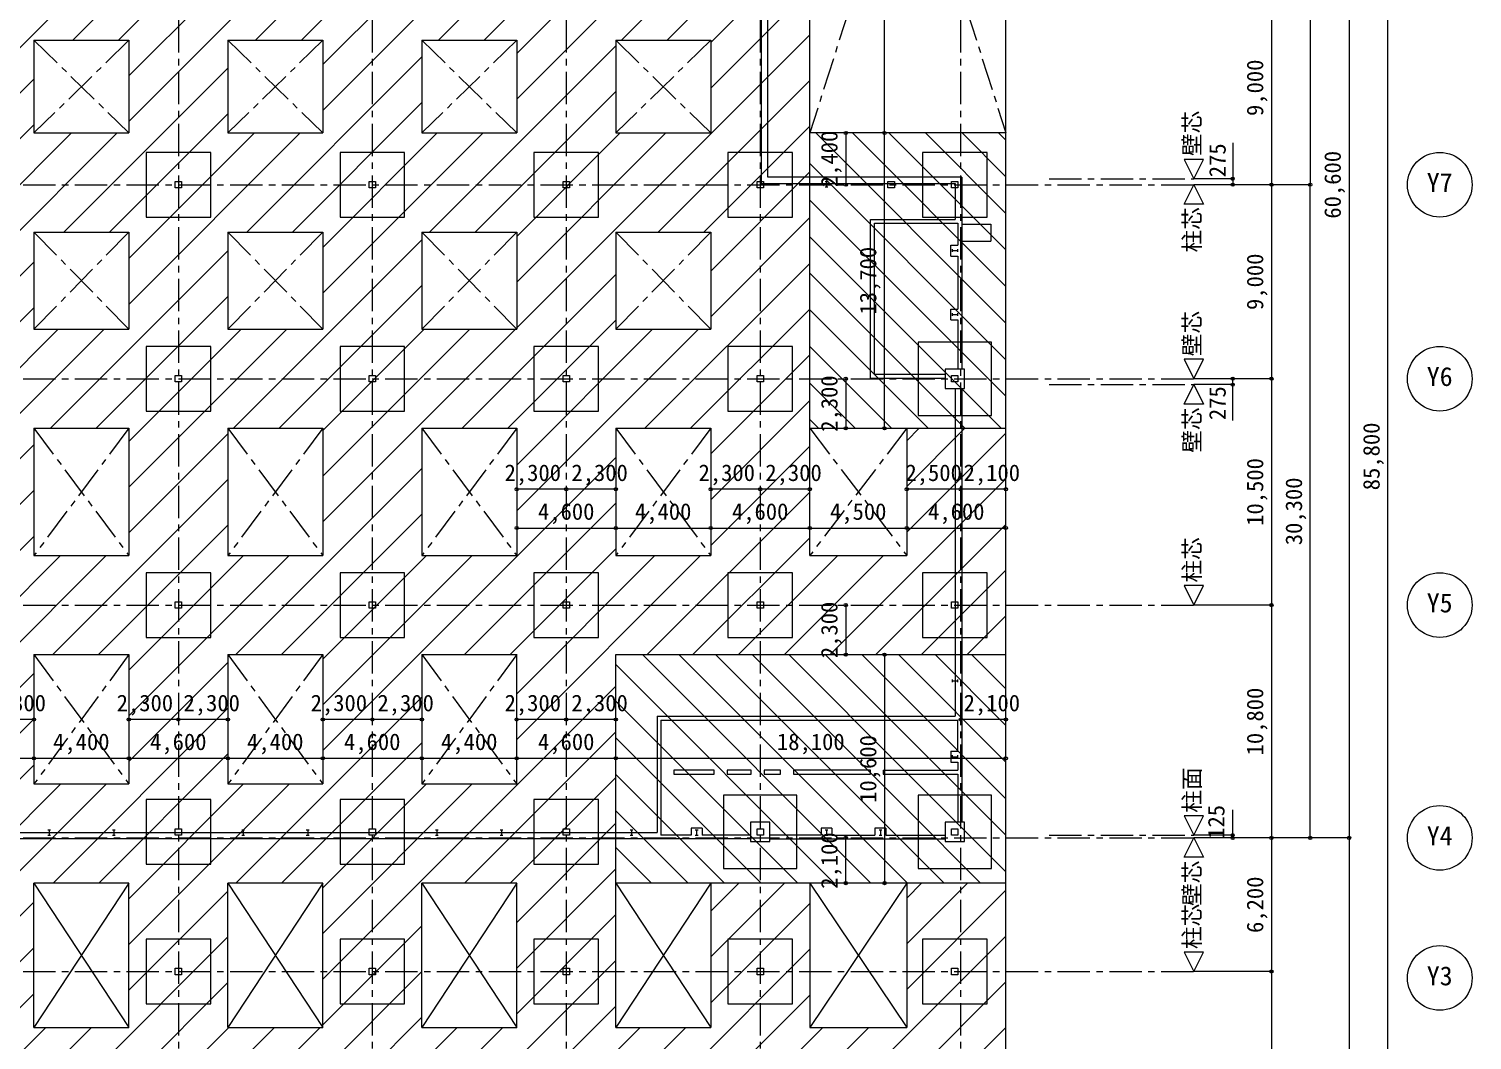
# Model space of a CAD drawing. Units: millimetres at full size, sheet at 1:300. Extents: x -272537 to 274500, y -185098 to 187500.
# Drawn here: x -110041 to -43069, y 78961 to 125872 of the extents above; entities that cross this region are included whole.
import ezdxf
from ezdxf.enums import TextEntityAlignment as Align

# ---------------------------------------------------------------- set-up
doc = ezdxf.new("R2010")
doc.units = ezdxf.units.MM
doc.header["$LTSCALE"] = 300
doc.header["$PDMODE"] = 32
doc.header["$PDSIZE"] = 150
doc.linetypes.add('CHAIN1', pattern=[8, 5, -1, 1, -1])
for name, color, linetype, lineweight in [('0-0_基準線', 7, 'Continuous', 9), ('0-1_躯体', 2, 'Continuous', 9), ('0-2_間仕切り', 7, 'Continuous', 9), ('0-3_建具', 2, 'Continuous', 18), ('0-4_設備家具', 7, 'CHAIN1', 9), ('0-6_文字', 2, 'Continuous', 5), ('0-7_寸法', 2, 'Continuous', 5), ('0-8_補助線', 4, 'Continuous', 5), ('0-F_', 4, 'CHAIN1', 5), ('8-7_寸法', 4, 'Continuous', 5)]:
    doc.layers.add(name, color=color, linetype=linetype, lineweight=lineweight)
doc.styles.add('ＭＳ ゴシック', font='')
doc.styles.get('ＭＳ ゴシック').set_extended_font_data('MS Gothic')

# ---------------------------------------------------------------- blocks, each defined once
blk = doc.blocks.new('12')
at = {"layer": '0-7_寸法', "color": 7, "lineweight": 9}
blk.add_lwpolyline([(187.5, 450), (-712.5, 0), (187.5, -450)], close=True, dxfattribs=at)

msp = doc.modelspace()

# ---------------------------------------------------------------- linework, layer by layer
at = {"layer": '0-0_基準線'}
for p, q in [((-73090.6, 118793.3), (-72965.6, 118793.3)), ((-73090.6, 118543.3), (-72965.6, 118543.3)), ((-73028.1, 118793.3), (-73028.1, 118543.3)), ((-67178.1, 115522.5), (-67178.1, 115647.5)), ((-67178.1, 115585), (-66928.1, 115585)), ((-66928.1, 115522.5), (-66928.1, 115647.5)), ((-67178.1, 112564.2), (-67178.1, 112689.2)), ((-67178.1, 112626.7), (-66928.1, 112626.7)), ((-66928.1, 112564.2), (-66928.1, 112689.2)), ((-67178.1, 95564.2), (-67178.1, 95689.2)), ((-67178.1, 95626.7), (-66928.1, 95626.7)), ((-66928.1, 95564.2), (-66928.1, 95689.2)), ((-67178.1, 92047.5), (-67178.1, 92172.5)), ((-67178.1, 92110), (-66928.1, 92110)), ((-66928.1, 92047.5), (-66928.1, 92172.5)), ((-109165.6, 88718.3), (-109040.6, 88718.3)), ((-109165.6, 88468.3), (-109040.6, 88468.3)), ((-109103.1, 88718.3), (-109103.1, 88468.3)), ((-106165.6, 88718.3), (-106040.6, 88718.3)), ((-106165.6, 88468.3), (-106040.6, 88468.3)), ((-106103.1, 88718.3), (-106103.1, 88468.3)), ((-100165.6, 88718.3), (-100040.6, 88718.3)), ((-100165.6, 88468.3), (-100040.6, 88468.3)), ((-100103.1, 88718.3), (-100103.1, 88468.3)), ((-97165.6, 88718.3), (-97040.6, 88718.3)), ((-97165.6, 88468.3), (-97040.6, 88468.3)), ((-97103.1, 88718.3), (-97103.1, 88468.3)), ((-91165.6, 88718.3), (-91040.6, 88718.3)), ((-91165.6, 88468.3), (-91040.6, 88468.3)), ((-91103.1, 88718.3), (-91103.1, 88468.3)), ((-88165.6, 88718.3), (-88040.6, 88718.3)), ((-88165.6, 88468.3), (-88040.6, 88468.3)), ((-88103.1, 88718.3), (-88103.1, 88468.3)), ((-82140.6, 88718.3), (-82015.6, 88718.3)), ((-82140.6, 88468.3), (-82015.6, 88468.3)), ((-82078.1, 88718.3), (-82078.1, 88468.3)), ((-79115.6, 88718.3), (-78990.6, 88718.3)), ((-79115.6, 88468.3), (-78990.6, 88468.3)), ((-79053.1, 88718.3), (-79053.1, 88468.3)), ((-73090.6, 88718.3), (-72965.6, 88718.3)), ((-73090.6, 88468.3), (-72965.6, 88468.3)), ((-73028.1, 88718.3), (-73028.1, 88468.3)), ((-70590.6, 88718.3), (-70465.6, 88718.3)), ((-70590.6, 88468.3), (-70465.6, 88468.3)), ((-70528.1, 88718.3), (-70528.1, 88468.3))]:
    msp.add_line(p, q, dxfattribs=at)
for points in [[(-103253.1, 118793.3), (-102953.1, 118793.3), (-102953.1, 118493.3), (-103253.1, 118493.3)], [(-94253.1, 118793.3), (-93953.1, 118793.3), (-93953.1, 118493.3), (-94253.1, 118493.3)], [(-85253.1, 118793.3), (-84953.1, 118793.3), (-84953.1, 118493.3), (-85253.1, 118493.3)], [(-76253.1, 118793.3), (-75953.1, 118793.3), (-75953.1, 118493.3), (-76253.1, 118493.3)], [(-70178.1, 118793.3), (-69878.1, 118793.3), (-69878.1, 118493.3), (-70178.1, 118493.3)], [(-67228.1, 118793.3), (-66928.1, 118793.3), (-66928.1, 118493.3), (-67228.1, 118493.3)], [(-103253.1, 109793.3), (-102953.1, 109793.3), (-102953.1, 109493.3), (-103253.1, 109493.3)], [(-94253.1, 109793.3), (-93953.1, 109793.3), (-93953.1, 109493.3), (-94253.1, 109493.3)], [(-85253.1, 109793.3), (-84953.1, 109793.3), (-84953.1, 109493.3), (-85253.1, 109493.3)], [(-76253.1, 109793.3), (-75953.1, 109793.3), (-75953.1, 109493.3), (-76253.1, 109493.3)], [(-67228.1, 109793.3), (-66928.1, 109793.3), (-66928.1, 109493.3), (-67228.1, 109493.3)], [(-103253.1, 99293.3), (-102953.1, 99293.3), (-102953.1, 98993.3), (-103253.1, 98993.3)], [(-94253.1, 99293.3), (-93953.1, 99293.3), (-93953.1, 98993.3), (-94253.1, 98993.3)], [(-85253.1, 99293.3), (-84953.1, 99293.3), (-84953.1, 98993.3), (-85253.1, 98993.3)], [(-76253.1, 99293.3), (-75953.1, 99293.3), (-75953.1, 98993.3), (-76253.1, 98993.3)], [(-67228.1, 99293.3), (-66928.1, 99293.3), (-66928.1, 98993.3), (-67228.1, 98993.3)], [(-103253.1, 88768.3), (-102953.1, 88768.3), (-102953.1, 88468.3), (-103253.1, 88468.3)], [(-94253.1, 88768.3), (-93953.1, 88768.3), (-93953.1, 88468.3), (-94253.1, 88468.3)], [(-85253.1, 88768.3), (-84953.1, 88768.3), (-84953.1, 88468.3), (-85253.1, 88468.3)], [(-76253.1, 88768.3), (-75953.1, 88768.3), (-75953.1, 88468.3), (-76253.1, 88468.3)], [(-67228.1, 88768.3), (-66928.1, 88768.3), (-66928.1, 88468.3), (-67228.1, 88468.3)], [(-103253.1, 82293.3), (-102953.1, 82293.3), (-102953.1, 81993.3), (-103253.1, 81993.3)], [(-94253.1, 82293.3), (-93953.1, 82293.3), (-93953.1, 81993.3), (-94253.1, 81993.3)], [(-85253.1, 82293.3), (-84953.1, 82293.3), (-84953.1, 81993.3), (-85253.1, 81993.3)], [(-76253.1, 82293.3), (-75953.1, 82293.3), (-75953.1, 81993.3), (-76253.1, 81993.3)], [(-67228.1, 82293.3), (-66928.1, 82293.3), (-66928.1, 81993.3), (-67228.1, 81993.3)]]:
    msp.add_lwpolyline(points, close=True, dxfattribs=at)
at = {"layer": '0-1_躯体', "color": 7}
for p, q in [((-104603.1, 120143.3), (-104603.1, 117143.3)), ((-101603.1, 120143.3), (-104603.1, 120143.3)), ((-101603.1, 117143.3), (-101603.1, 120143.3)), ((-95603.1, 120143.3), (-95603.1, 117143.3)), ((-92603.1, 120143.3), (-95603.1, 120143.3)), ((-92603.1, 117143.3), (-92603.1, 120143.3)), ((-86603.1, 120143.3), (-86603.1, 117143.3)), ((-83603.1, 120143.3), (-86603.1, 120143.3)), ((-83603.1, 117143.3), (-83603.1, 120143.3)), ((-77603.1, 120143.3), (-77603.1, 117143.3)), ((-74603.1, 120143.3), (-77603.1, 120143.3)), ((-74603.1, 117143.3), (-74603.1, 120143.3)), ((-68578.1, 120143.3), (-68578.1, 117143.3)), ((-65578.1, 120143.3), (-68578.1, 120143.3)), ((-65578.1, 117143.3), (-65578.1, 120143.3)), ((-104603.1, 117143.3), (-101603.1, 117143.3)), ((-95603.1, 117143.3), (-92603.1, 117143.3)), ((-86603.1, 117143.3), (-83603.1, 117143.3)), ((-77603.1, 117143.3), (-74603.1, 117143.3)), ((-68578.1, 117143.3), (-65578.1, 117143.3)), ((-66753.1, 116018.3), (-65403.1, 116018.3)), ((-104603.1, 111143.3), (-104603.1, 108143.3)), ((-101603.1, 111143.3), (-104603.1, 111143.3)), ((-101603.1, 108143.3), (-101603.1, 111143.3)), ((-95603.1, 111143.3), (-95603.1, 108143.3)), ((-92603.1, 111143.3), (-95603.1, 111143.3)), ((-92603.1, 108143.3), (-92603.1, 111143.3)), ((-86603.1, 111143.3), (-86603.1, 108143.3)), ((-83603.1, 111143.3), (-86603.1, 111143.3)), ((-83603.1, 108143.3), (-83603.1, 111143.3)), ((-77603.1, 111143.3), (-77603.1, 108143.3)), ((-74603.1, 111143.3), (-77603.1, 111143.3)), ((-74603.1, 108143.3), (-74603.1, 111143.3)), ((-104603.1, 108143.3), (-101603.1, 108143.3)), ((-95603.1, 108143.3), (-92603.1, 108143.3)), ((-86603.1, 108143.3), (-83603.1, 108143.3)), ((-77603.1, 108143.3), (-74603.1, 108143.3)), ((-104603.1, 100643.3), (-104603.1, 97643.3)), ((-101603.1, 100643.3), (-104603.1, 100643.3)), ((-101603.1, 97643.3), (-101603.1, 100643.3)), ((-95603.1, 100643.3), (-95603.1, 97643.3)), ((-92603.1, 100643.3), (-95603.1, 100643.3)), ((-92603.1, 97643.3), (-92603.1, 100643.3)), ((-86603.1, 100643.3), (-86603.1, 97643.3)), ((-83603.1, 100643.3), (-86603.1, 100643.3)), ((-83603.1, 97643.3), (-83603.1, 100643.3)), ((-77603.1, 100643.3), (-77603.1, 97643.3)), ((-74603.1, 100643.3), (-77603.1, 100643.3)), ((-74603.1, 97643.3), (-74603.1, 100643.3)), ((-68578.1, 100643.3), (-68578.1, 97643.3)), ((-65578.1, 100643.3), (-68578.1, 100643.3)), ((-65578.1, 97643.3), (-65578.1, 100643.3)), ((-104603.1, 97643.3), (-101603.1, 97643.3)), ((-95603.1, 97643.3), (-92603.1, 97643.3)), ((-86603.1, 97643.3), (-83603.1, 97643.3)), ((-77603.1, 97643.3), (-74603.1, 97643.3)), ((-68578.1, 97643.3), (-65578.1, 97643.3)), ((-104603.1, 90118.3), (-104603.1, 87118.3)), ((-101603.1, 90118.3), (-104603.1, 90118.3)), ((-101603.1, 87118.3), (-101603.1, 90118.3)), ((-95603.1, 90118.3), (-95603.1, 87118.3)), ((-92603.1, 90118.3), (-95603.1, 90118.3)), ((-92603.1, 87118.3), (-92603.1, 90118.3)), ((-86603.1, 90118.3), (-86603.1, 87118.3)), ((-83603.1, 90118.3), (-86603.1, 90118.3)), ((-83603.1, 87118.3), (-83603.1, 90118.3)), ((-104603.1, 87118.3), (-101603.1, 87118.3)), ((-95603.1, 87118.3), (-92603.1, 87118.3)), ((-86603.1, 87118.3), (-83603.1, 87118.3)), ((-104603.1, 83643.3), (-104603.1, 80643.3)), ((-101603.1, 83643.3), (-104603.1, 83643.3)), ((-101603.1, 80643.3), (-101603.1, 83643.3)), ((-95603.1, 83643.3), (-95603.1, 80643.3)), ((-92603.1, 83643.3), (-95603.1, 83643.3)), ((-92603.1, 80643.3), (-92603.1, 83643.3)), ((-86603.1, 83643.3), (-86603.1, 80643.3)), ((-83603.1, 83643.3), (-86603.1, 83643.3)), ((-83603.1, 80643.3), (-83603.1, 83643.3)), ((-77603.1, 83643.3), (-77603.1, 80643.3)), ((-74603.1, 83643.3), (-77603.1, 83643.3)), ((-74603.1, 80643.3), (-74603.1, 83643.3)), ((-68578.1, 83643.3), (-68578.1, 80643.3)), ((-65578.1, 83643.3), (-68578.1, 83643.3)), ((-65578.1, 80643.3), (-65578.1, 83643.3)), ((-104603.1, 80643.3), (-101603.1, 80643.3)), ((-95603.1, 80643.3), (-92603.1, 80643.3)), ((-86603.1, 80643.3), (-83603.1, 80643.3)), ((-77603.1, 80643.3), (-74603.1, 80643.3)), ((-68578.1, 80643.3), (-65578.1, 80643.3))]:
    msp.add_line(p, q, dxfattribs=at)
msp.add_lwpolyline([(-66753.1, 116818.3), (-65403.1, 116818.3), (-65403.1, 116018.3)], dxfattribs=at)
for points in [[(-68778.1, 107943.3), (-65378.1, 107943.3), (-65378.1, 111343.3), (-68778.1, 111343.3)], [(-77803.1, 86918.3), (-74403.1, 86918.3), (-74403.1, 90318.3), (-77803.1, 90318.3)]]:
    msp.add_lwpolyline(points, close=True, dxfattribs=at)
at = {"layer": '0-1_躯体', "color": 1}
msp.add_lwpolyline([(-68778.1, 86918.3), (-65378.1, 86918.3), (-65378.1, 90318.3), (-68778.1, 90318.3)], close=True, dxfattribs=at)
at = {"layer": '0-2_間仕切り'}
for p, q in [((-76053.1, 148693.3), (-76053.1, 118693.3)), ((-75753.1, 118993.3), (-75753.1, 148993.3)), ((-66753.1, 118993.3), (-75753.1, 118993.3)), ((-66753.1, 118993.3), (-66753.1, 110093.3)), ((-70983.1, 109673.3), (-70983.1, 117033.3)), ((-70983.1, 117033.3), (-67053.1, 117033.3)), ((-70803.1, 109853.3), (-70803.1, 116853.3)), ((-70803.1, 116853.3), (-66933.1, 116853.3)), ((-66933.1, 116853.3), (-66933.1, 115835)), ((-67253.1, 115335), (-67253.1, 115835)), ((-67253.1, 115835), (-66933.1, 115835)), ((-67253.1, 115335), (-66933.1, 115335)), ((-66933.1, 115335), (-66933.1, 112876.7)), ((-67253.1, 112376.7), (-67253.1, 112876.7)), ((-67253.1, 112876.7), (-66933.1, 112876.7)), ((-67253.1, 112376.7), (-66933.1, 112376.7)), ((-66933.1, 112376.7), (-66933.1, 110093.3)), ((-70803.1, 109853.3), (-67528.1, 109853.3)), ((-66628.1, 110093.3), (-67528.1, 110093.3)), ((-66628.1, 109193.3), (-66628.1, 110093.3)), ((-70983.1, 109673.3), (-67528.1, 109673.3)), ((-67053.1, 109193.3), (-67053.1, 93983.3)), ((-66753.1, 109193.3), (-66753.1, 93803.3)), ((-80893.1, 93983.3), (-80893.1, 88593.3)), ((-80893.1, 93983.3), (-67053.1, 93983.3)), ((-80713.1, 93803.3), (-80713.1, 88473.3)), ((-80713.1, 93803.3), (-66933.1, 93803.3)), ((-151153.1, 88593.3), (-80893.1, 88593.3)), ((-78803.1, 88793.3), (-79303.1, 88793.3)), ((-78803.1, 88793.3), (-78803.1, 88473.3)), ((-76553.1, 88473.3), (-78803.1, 88473.3)), ((-73278.1, 88473.3), (-75653.1, 88473.3)), ((-72778.1, 88793.3), (-73278.1, 88793.3)), ((-73278.1, 88793.3), (-73278.1, 88473.3)), ((-72778.1, 88793.3), (-72778.1, 88473.3)), ((-72778.1, 88473.3), (-70778.1, 88473.3)), ((-76553.1, 88293.3), (-168653.1, 88293.3)), ((-75653.1, 88293.3), (-70778.1, 88293.3))]:
    msp.add_line(p, q, dxfattribs=at)
at = {"layer": '0-2_間仕切り', "color": 1}
for p, q in [((-66933.1, 92360), (-66933.1, 93803.3)), ((-66753.1, 93803.3), (-66753.1, 89068.3)), ((-67253.1, 92360), (-67253.1, 91860)), ((-67253.1, 92360), (-66933.1, 92360)), ((-67253.1, 91860), (-66933.1, 91860)), ((-66933.1, 91860), (-66933.1, 91483.3)), ((-70393.1, 91483.3), (-66933.1, 91483.3)), ((-70393.1, 91483.3), (-70393.1, 91303.3)), ((-70393.1, 91303.3), (-66933.1, 91303.3)), ((-66933.1, 91303.3), (-66933.1, 89068.3)), ((-70278.1, 88793.3), (-70278.1, 88473.3)), ((-70278.1, 88473.3), (-67528.1, 88473.3)), ((-70778.1, 88293.3), (-67528.1, 88293.3))]:
    msp.add_line(p, q, dxfattribs=at)
at = {"layer": '0-2_間仕切り'}
for points in [[(-76053.1, 118693.3), (-67053.1, 118693.3), (-67053.1, 117033.3)], [(-67528.1, 110093.3), (-67528.1, 109193.3), (-66628.1, 109193.3)], [(-79303.1, 88793.3), (-79303.1, 88473.3), (-80713.1, 88473.3)]]:
    msp.add_lwpolyline(points, dxfattribs=at)
for points in [[(-78243.1, 91303.3), (-78243.1, 91483.3), (-80113.1, 91483.3), (-80113.1, 91303.3)], [(-76518.1, 91303.3), (-76518.1, 91483.3), (-77643.1, 91483.3), (-77643.1, 91303.3)], [(-75163.1, 91303.3), (-75163.1, 91483.3), (-75918.1, 91483.3), (-75918.1, 91303.3)], [(-70993.1, 91483.3), (-74563.1, 91483.3), (-74563.1, 91303.3), (-70993.1, 91303.3)], [(-76553.1, 88168.3), (-75653.1, 88168.3), (-75653.1, 89068.3), (-76553.1, 89068.3)]]:
    msp.add_lwpolyline(points, close=True, dxfattribs=at)
at = {"layer": '0-2_間仕切り', "color": 1}
msp.add_lwpolyline([(-70278.1, 88793.3), (-70778.1, 88793.3), (-70778.1, 88473.3)], dxfattribs=at)
msp.add_lwpolyline([(-66628.1, 89068.3), (-67528.1, 89068.3), (-67528.1, 88168.3), (-66628.1, 88168.3)], close=True, dxfattribs=at)
at = {"layer": '0-3_建具'}
for p, q in [((-73803.1, 101443.3), (-73803.1, 149643.3)), ((-64703.1, 96843.3), (-64703.1, 149643.3)), ((-109803.1, 125343.3), (-105403.1, 125343.3)), ((-109803.1, 125343.3), (-109803.1, 121043.3)), ((-105403.1, 125343.3), (-105403.1, 121043.3)), ((-100803.1, 125343.3), (-96403.1, 125343.3)), ((-100803.1, 125343.3), (-100803.1, 121043.3)), ((-96403.1, 125343.3), (-96403.1, 121043.3)), ((-91803.1, 125343.3), (-87403.1, 125343.3)), ((-91803.1, 125343.3), (-91803.1, 121043.3)), ((-87403.1, 125343.3), (-87403.1, 121043.3)), ((-82803.1, 125343.3), (-82803.1, 121043.3)), ((-82803.1, 125343.3), (-78403.1, 125343.3)), ((-78403.1, 125343.3), (-78403.1, 121043.3)), ((-78403.1, 125343.3), (-78403.1, 121043.3)), ((-109803.1, 121043.3), (-105403.1, 121043.3)), ((-100803.1, 121043.3), (-96403.1, 121043.3)), ((-91803.1, 121043.3), (-87403.1, 121043.3)), ((-82803.1, 121043.3), (-78403.1, 121043.3)), ((-64703.1, 121043.3), (-73803.1, 121043.3)), ((-109803.1, 116443.3), (-105403.1, 116443.3)), ((-109803.1, 116443.3), (-109803.1, 111943.3)), ((-105403.1, 116443.3), (-105403.1, 111943.3)), ((-100803.1, 116443.3), (-96403.1, 116443.3)), ((-100803.1, 116443.3), (-100803.1, 111943.3)), ((-96403.1, 116443.3), (-96403.1, 111943.3)), ((-91803.1, 116443.3), (-87403.1, 116443.3)), ((-91803.1, 116443.3), (-91803.1, 111943.3)), ((-87403.1, 116443.3), (-87403.1, 111943.3)), ((-82803.1, 116443.3), (-82803.1, 111943.3)), ((-82803.1, 116443.3), (-78403.1, 116443.3)), ((-78403.1, 116443.3), (-78403.1, 111943.3)), ((-109803.1, 111943.3), (-105403.1, 111943.3)), ((-100803.1, 111943.3), (-96403.1, 111943.3)), ((-91803.1, 111943.3), (-87403.1, 111943.3)), ((-82803.1, 111943.3), (-78403.1, 111943.3)), ((-109803.1, 107343.3), (-105403.1, 107343.3)), ((-109803.1, 107343.3), (-109803.1, 101443.3)), ((-105403.1, 107343.3), (-105403.1, 101443.3)), ((-100803.1, 107343.3), (-96403.1, 107343.3)), ((-100803.1, 107343.3), (-100803.1, 101443.3)), ((-96403.1, 107343.3), (-96403.1, 101443.3)), ((-91803.1, 107343.3), (-87403.1, 107343.3)), ((-91803.1, 107343.3), (-91803.1, 101443.3)), ((-87403.1, 107343.3), (-87403.1, 101443.3)), ((-82803.1, 107343.3), (-82803.1, 101443.3)), ((-73803.1, 107343.3), (-64703.1, 107343.3)), ((-69303.1, 107343.3), (-69303.1, 101443.3)), ((-109803.1, 101443.3), (-105403.1, 101443.3)), ((-100803.1, 101443.3), (-96403.1, 101443.3)), ((-91803.1, 101443.3), (-87403.1, 101443.3)), ((-82803.1, 101443.3), (-78403.1, 101443.3)), ((-73803.1, 101443.3), (-69303.1, 101443.3)), ((-109803.1, 96843.3), (-105403.1, 96843.3)), ((-109803.1, 96843.3), (-109803.1, 90843.3)), ((-105403.1, 96843.3), (-105403.1, 90843.3)), ((-100803.1, 96843.3), (-96403.1, 96843.3)), ((-100803.1, 96843.3), (-100803.1, 90843.3)), ((-96403.1, 96843.3), (-96403.1, 90843.3)), ((-91803.1, 96843.3), (-91803.1, 90843.3)), ((-91803.1, 96843.3), (-87403.1, 96843.3)), ((-87403.1, 90843.3), (-87403.1, 96843.3)), ((-82803.1, 79543.3), (-82803.1, 96843.3)), ((-82803.1, 96843.3), (-69303.1, 96843.3)), ((-109803.1, 90843.3), (-105403.1, 90843.3)), ((-100803.1, 90843.3), (-96403.1, 90843.3)), ((-91803.1, 90843.3), (-87403.1, 90843.3)), ((-109803.1, 79543.3), (-109803.1, 86243.3)), ((-105403.1, 86243.3), (-109803.1, 86243.3)), ((-105403.1, 79543.3), (-105403.1, 86243.3)), ((-100803.1, 79543.3), (-100803.1, 86243.3)), ((-96403.1, 86243.3), (-100803.1, 86243.3)), ((-96403.1, 79543.3), (-96403.1, 86243.3)), ((-91803.1, 79543.3), (-91803.1, 86243.3)), ((-69303.1, 86243.3), (-82803.1, 86243.3)), ((-78403.1, 86243.3), (-78403.1, 79543.3)), ((-69303.1, 86243.3), (-69303.1, 79543.3)), ((-64703.1, 64743.3), (-64703.1, 86243.3)), ((-109803.1, 79543.3), (-105403.1, 79543.3)), ((-100803.1, 79543.3), (-96403.1, 79543.3)), ((-91803.1, 79543.3), (-87403.1, 79543.3)), ((-82803.1, 79543.3), (-78403.1, 79543.3))]:
    msp.add_line(p, q, dxfattribs=at)
at = {"layer": '0-3_建具', "color": 1, "lineweight": 9}
for p, q in [((-69303.1, 96843.3), (-64703.1, 96843.3)), ((-64703.1, 86243.3), (-64703.1, 96843.3)), ((-64703.1, 86243.3), (-69303.1, 86243.3))]:
    msp.add_line(p, q, dxfattribs=at)
at = {"layer": '0-3_建具'}
for points in [[(-82803.1, 107343.3), (-78403.1, 107343.3), (-78403.1, 101443.3)], [(-87403.1, 79543.3), (-87403.1, 86243.3), (-91803.1, 86243.3)], [(-73803.1, 86243.3), (-73803.1, 79543.3), (-69303.1, 79543.3)]]:
    msp.add_lwpolyline(points, dxfattribs=at)
at = {"layer": '0-4_設備家具'}
for p, q in [((-64703.1, 149643.3), (-73803.1, 121043.3)), ((-73803.1, 149643.3), (-64703.1, 121043.3)), ((-105403.1, 125343.3), (-109803.1, 121043.3)), ((-109803.1, 125343.3), (-105403.1, 121043.3)), ((-96403.1, 125343.3), (-100803.1, 121043.3)), ((-100803.1, 125343.3), (-96403.1, 121043.3)), ((-87403.1, 125343.3), (-91803.1, 121043.3)), ((-91803.1, 125343.3), (-87403.1, 121043.3)), ((-78403.1, 125343.3), (-82803.1, 121043.3)), ((-82803.1, 125343.3), (-78403.1, 121043.3)), ((-105403.1, 116443.3), (-109803.1, 111943.3)), ((-109803.1, 116443.3), (-105403.1, 111943.3)), ((-96403.1, 116443.3), (-100803.1, 111943.3)), ((-100803.1, 116443.3), (-96403.1, 111943.3)), ((-87403.1, 116443.3), (-91803.1, 111943.3)), ((-91803.1, 116443.3), (-87403.1, 111943.3)), ((-78403.1, 116443.3), (-82803.1, 111943.3)), ((-82803.1, 116443.3), (-78403.1, 111943.3)), ((-105403.1, 107343.3), (-109803.1, 101443.3)), ((-109803.1, 107343.3), (-105403.1, 101443.3)), ((-96403.1, 107343.3), (-100803.1, 101443.3)), ((-100803.1, 107343.3), (-96403.1, 101443.3)), ((-87403.1, 107343.3), (-91803.1, 101443.3)), ((-91803.1, 107343.3), (-87403.1, 101443.3)), ((-78403.1, 107343.3), (-82803.1, 101443.3)), ((-82803.1, 107343.3), (-78403.1, 101443.3)), ((-69303.1, 107343.3), (-73803.1, 101443.3)), ((-73803.1, 107343.3), (-69303.1, 101443.3)), ((-105403.1, 96843.3), (-109803.1, 90843.3)), ((-109803.1, 96843.3), (-105403.1, 90843.3)), ((-96403.1, 96843.3), (-100803.1, 90843.3)), ((-100803.1, 96843.3), (-96403.1, 90843.3)), ((-87403.1, 96843.3), (-91803.1, 90843.3)), ((-91803.1, 96843.3), (-87403.1, 90843.3))]:
    msp.add_line(p, q, dxfattribs=at)
at = {"layer": '0-4_設備家具', "linetype": 'Continuous'}
for p, q in [((-105403.1, 86243.3), (-109803.1, 79543.3)), ((-109803.1, 86243.3), (-105403.1, 79543.3)), ((-96403.1, 86243.3), (-100803.1, 79543.3)), ((-100803.1, 86243.3), (-96403.1, 79543.3)), ((-87403.1, 86243.3), (-91803.1, 79543.3)), ((-91803.1, 86243.3), (-87403.1, 79543.3)), ((-78403.1, 86243.3), (-82803.1, 79543.3)), ((-82803.1, 86243.3), (-78403.1, 79543.3)), ((-69303.1, 86243.3), (-73803.1, 79543.3)), ((-73803.1, 86243.3), (-69303.1, 79543.3))]:
    msp.add_line(p, q, dxfattribs=at)
at = {"layer": '0-6_文字', "color": 4}
for p, q in [((-70334.6, 121043.3), (-70334.6, 149643.3)), ((-72134.6, 121043.3), (-72134.6, 118643.3)), ((-70334.6, 107343.3), (-70334.6, 121043.3)), ((-72134.6, 109643.3), (-72134.6, 107343.3)), ((-85103.1, 104516.1), (-87403.1, 104516.1)), ((-82803.1, 104516.1), (-85103.1, 104516.1)), ((-76103.1, 104516.1), (-78403.1, 104516.1)), ((-73803.1, 104516.1), (-76103.1, 104516.1)), ((-66803.1, 104516.1), (-69303.1, 104516.1)), ((-64703.1, 104516.1), (-66803.1, 104516.1)), ((-87403.1, 102716.1), (-82803.1, 102716.1)), ((-82803.1, 102716.1), (-78403.1, 102716.1)), ((-78403.1, 102716.1), (-73803.1, 102716.1)), ((-73803.1, 102716.1), (-69303.1, 102716.1)), ((-69303.1, 102716.1), (-64703.1, 102716.1)), ((-72134.6, 99143.3), (-72134.6, 96843.3)), ((-70334.6, 96843.3), (-70334.6, 86243.3)), ((-109803.1, 93835.1), (-112103.1, 93835.1)), ((-103103.1, 93835.1), (-105403.1, 93835.1)), ((-100803.1, 93835.1), (-103103.1, 93835.1)), ((-94103.1, 93835.1), (-96403.1, 93835.1)), ((-91803.1, 93835.1), (-94103.1, 93835.1)), ((-85103.1, 93835.1), (-87403.1, 93835.1)), ((-82803.1, 93835.1), (-85103.1, 93835.1)), ((-64703.1, 93835.1), (-66803.1, 93835.1)), ((-114403.1, 92035.1), (-109803.1, 92035.1)), ((-109803.1, 92035.1), (-105403.1, 92035.1)), ((-105403.1, 92035.1), (-100803.1, 92035.1)), ((-100803.1, 92035.1), (-96403.1, 92035.1)), ((-96403.1, 92035.1), (-91803.1, 92035.1)), ((-91803.1, 92035.1), (-87403.1, 92035.1)), ((-87403.1, 92035.1), (-82803.1, 92035.1)), ((-72134.6, 86243.3), (-72134.6, 88343.3))]:
    msp.add_line(p, q, dxfattribs=at)
at = {"layer": '0-6_文字', "color": 1, "lineweight": 9}
msp.add_line((-82803.1, 92035.1), (-64703.1, 92035.1), dxfattribs=at)
at = {"layer": '0-6_文字'}
for p in [(-72134.6, 121043.3), (-70334.6, 121043.3), (-72134.6, 118643.3), (-72134.6, 109643.3), (-72134.6, 107343.3), (-70334.6, 107343.3), (-87403.1, 104516.1), (-85103.1, 104516.1), (-82803.1, 104516.1), (-78403.1, 104516.1), (-76103.1, 104516.1), (-73803.1, 104516.1), (-69303.1, 104516.1), (-66803.1, 104516.1), (-64703.1, 104516.1), (-87403.1, 102716.1), (-82803.1, 102716.1), (-78403.1, 102716.1), (-73803.1, 102716.1), (-69303.1, 102716.1), (-64703.1, 102716.1), (-72134.6, 99143.3), (-72134.6, 96843.3), (-70334.6, 96843.3), (-109803.1, 93835.1), (-105403.1, 93835.1), (-103103.1, 93835.1), (-100803.1, 93835.1), (-96403.1, 93835.1), (-94103.1, 93835.1), (-91803.1, 93835.1), (-87403.1, 93835.1), (-85103.1, 93835.1), (-82803.1, 93835.1), (-66803.1, 93835.1), (-64703.1, 93835.1), (-109803.1, 92035.1), (-105403.1, 92035.1), (-100803.1, 92035.1), (-96403.1, 92035.1), (-91803.1, 92035.1), (-87403.1, 92035.1), (-82803.1, 92035.1), (-64703.1, 92035.1), (-72134.6, 88343.3), (-72134.6, 86243.3), (-70334.6, 86243.3)]:
    msp.add_point(p, dxfattribs=at)
at = {"layer": '0-7_寸法', "color": 4}
for p, q in [((-54180.5, 120579.2), (-54180.5, 118918.3)), ((-54180.5, 118918.3), (-55980.5, 118918.3)), ((-54180.5, 118918.3), (-55980.5, 118918.3)), ((-52380.5, 118643.3), (-55980.5, 118643.3)), ((-50580.5, 118643.3), (-52380.5, 118643.3)), ((-50580.5, 118643.3), (-52380.5, 118643.3)), ((-52380.5, 109643.3), (-55980.5, 109643.3)), ((-54180.5, 109368.3), (-55980.5, 109368.3)), ((-54180.5, 109368.3), (-55980.5, 109368.3)), ((-54180.5, 107707.5), (-54180.5, 109368.3)), ((-52380.5, 99143.3), (-55980.5, 99143.3)), ((-54180.5, 88468.3), (-54180.5, 89646.5)), ((-54180.5, 88468.3), (-55980.5, 88468.3)), ((-52380.5, 88343.3), (-55980.5, 88343.3)), ((-54180.5, 88343.3), (-55980.5, 88343.3)), ((-50580.5, 88343.3), (-52380.5, 88343.3)), ((-48780.5, 88343.3), (-50580.5, 88343.3)), ((-52380.5, 82143.3), (-55980.5, 82143.3))]:
    msp.add_line(p, q, dxfattribs=at)
at = {"layer": '0-7_寸法', "color": 3, "lineweight": 13}
for centre in [(-44569.3, 118643.3), (-44569.3, 109643.3), (-44569.3, 99143.3), (-44569.3, 88343.3), (-44569.3, 81843.3)]:
    msp.add_circle(centre, 1500, dxfattribs=at)
at = {"layer": '0-7_寸法'}
for p in [(-54180.5, 118918.3), (-54180.5, 118643.3), (-52380.5, 118643.3), (-50580.5, 118643.3), (-54180.5, 109643.3), (-54180.5, 109368.3), (-52380.5, 109643.3), (-52380.5, 99143.3), (-54180.5, 88468.3), (-54180.5, 88343.3), (-52380.5, 88343.3), (-50580.5, 88343.3), (-48780.5, 88343.3), (-52380.5, 82143.3)]:
    msp.add_point(p, dxfattribs=at)
at = {"layer": '0-8_補助線'}
for p, q in [((-82546.1, 125343.3), (-73803.1, 134086.2)), ((-91031.3, 125343.3), (-82803.1, 133571.5)), ((-99516.6, 125343.3), (-91803.1, 133056.8)), ((-108001.9, 125343.3), (-100803.1, 132542.1)), ((-80424.7, 125343.3), (-73803.1, 131964.9)), ((-88910, 125343.3), (-82803.1, 131450.2)), ((-97395.3, 125343.3), (-91803.1, 130935.5)), ((-114403.1, 121063.4), (-105523.2, 129943.3)), ((-105880.6, 125343.3), (-100803.1, 130420.8)), ((-105403.1, 121578.1), (-97037.9, 129943.3)), ((-105403.1, 123699.5), (-99159.3, 129943.3)), ((-96403.1, 122092.8), (-88552.7, 129943.3)), ((-96403.1, 124214.2), (-90674, 129943.3)), ((-87403.1, 122607.6), (-80067.4, 129943.3)), ((-87403.1, 124728.9), (-82188.7, 129943.3)), ((-78403.1, 125243.6), (-73803.1, 129843.6)), ((-78403.1, 123122.3), (-73803.1, 127722.3)), ((-87403.1, 112001), (-73803.1, 125601)), ((-99931.3, 116443.3), (-91803.1, 124571.5)), ((-91446.1, 116443.3), (-82803.1, 125086.2)), ((-108416.6, 116443.3), (-100803.1, 124056.8)), ((-116901.9, 116443.3), (-109803.1, 123542.1)), ((-80839.5, 116443.3), (-73803.1, 123479.6)), ((-89324.7, 116443.3), (-82803.1, 122964.9)), ((-106295.3, 116443.3), (-100803.1, 121935.5)), ((-97810, 116443.3), (-91803.1, 122450.2)), ((-114780.6, 116443.3), (-109803.1, 121420.8)), ((-78718.1, 116443.3), (-73803.1, 121358.3)), ((-114403.1, 112578.1), (-105937.9, 121043.3)), ((-114403.1, 114699.5), (-108059.3, 121043.3)), ((-105403.1, 113092.8), (-97452.7, 121043.3)), ((-105403.1, 115214.2), (-99574, 121043.3)), ((-96403.1, 113607.6), (-88967.4, 121043.3)), ((-96403.1, 115728.9), (-91088.7, 121043.3)), ((-87403.1, 114122.3), (-80482.1, 121043.3)), ((-87403.1, 116243.6), (-82603.4, 121043.3)), ((-73525.8, 121043.3), (-64703.1, 112220.7)), ((-71828.7, 121043.3), (-64703.1, 113917.8)), ((-70131.6, 121043.3), (-64703.1, 115614.8)), ((-68434.6, 121043.3), (-64703.1, 117311.9)), ((-66737.5, 121043.3), (-64703.1, 119008.9)), ((-65040.5, 121043.3), (-64703.1, 120706)), ((-78403.1, 114637), (-73803.1, 119237)), ((-73803.1, 119623.7), (-64703.1, 110523.7)), ((-73803.1, 117926.6), (-64703.1, 108826.6)), ((-78403.1, 112515.7), (-73803.1, 117115.7)), ((-100546.1, 107343.3), (-91803.1, 116086.2)), ((-73803.1, 116229.6), (-64916.9, 107343.3)), ((-109031.3, 107343.3), (-100803.1, 115571.5)), ((-117516.6, 107343.3), (-109803.1, 115056.8)), ((-81454.2, 107343.3), (-73803.1, 114994.4)), ((-73803.1, 114532.5), (-66614, 107343.3)), ((-98424.7, 107343.3), (-91803.1, 113964.9)), ((-89939.5, 107343.3), (-82803.1, 114479.6)), ((-106910, 107343.3), (-100803.1, 113450.2)), ((-115395.3, 107343.3), (-109803.1, 112935.5)), ((-79332.9, 107343.3), (-73803.1, 112873)), ((-73803.1, 112835.4), (-68311, 107343.3)), ((-114403.1, 104092.8), (-106552.7, 111943.3)), ((-114403.1, 106214.2), (-108674, 111943.3)), ((-105403.1, 104607.6), (-98067.4, 111943.3)), ((-105403.1, 106728.9), (-100188.7, 111943.3)), ((-96403.1, 103001), (-87460.8, 111943.3)), ((-96403.1, 105122.3), (-89582.1, 111943.3)), ((-96403.1, 107243.6), (-91703.4, 111943.3)), ((-87818.1, 107343.3), (-82803.1, 112358.3)), ((-87403.1, 103515.7), (-78975.5, 111943.3)), ((-87403.1, 105637), (-81096.8, 111943.3)), ((-78403.1, 106151.7), (-73803.1, 110751.7)), ((-73803.1, 111138.4), (-70008.1, 107343.3)), ((-73803.1, 109441.3), (-71705.2, 107343.3)), ((-78403.1, 104030.4), (-73803.1, 108630.4)), ((-73803.1, 107744.3), (-73402.2, 107343.3)), ((-69303.1, 104645.1), (-66604.9, 107343.3)), ((-69303.1, 106766.4), (-68726.3, 107343.3)), ((-114403.1, 101971.5), (-109803.1, 106571.5)), ((-105403.1, 102486.2), (-100803.1, 107086.2)), ((-78403.1, 101909.1), (-73803.1, 106509.1)), ((-69303.1, 102523.8), (-64703.1, 107123.8)), ((-96403.1, 92394.4), (-82803.1, 105994.4)), ((-100439.5, 96843.3), (-91803.1, 105479.6)), ((-108924.7, 96843.3), (-100803.1, 104964.9)), ((-72862.3, 96843.3), (-64703.1, 105002.5)), ((-117410, 96843.3), (-109803.1, 104450.2)), ((-89832.9, 96843.3), (-82803.1, 103873)), ((-81347.6, 96843.3), (-73803.1, 104387.8)), ((-98318.1, 96843.3), (-91803.1, 103358.3)), ((-106803.4, 96843.3), (-100803.1, 102843.6)), ((-70741, 96843.3), (-64703.1, 102881.2)), ((-115288.7, 96843.3), (-109803.1, 102328.9)), ((-79226.3, 96843.3), (-73803.1, 102266.4)), ((-114403.1, 93486.2), (-106446.1, 101443.3)), ((-114403.1, 95607.6), (-108567.4, 101443.3)), ((-105403.1, 94001), (-97960.8, 101443.3)), ((-105403.1, 96122.3), (-100082.1, 101443.3)), ((-96403.1, 94515.7), (-89475.5, 101443.3)), ((-96403.1, 96637), (-91596.8, 101443.3)), ((-87711.5, 96843.3), (-82803.1, 101751.7)), ((-87403.1, 92909.1), (-78868.9, 101443.3)), ((-87403.1, 95030.4), (-80990.2, 101443.3)), ((-77104.9, 96843.3), (-72504.9, 101443.3)), ((-74983.6, 96843.3), (-70383.6, 101443.3)), ((-68619.7, 96843.3), (-64703.1, 100759.8)), ((-66498.3, 96843.3), (-64703.1, 98638.5)), ((-105403.1, 91879.6), (-100803.1, 96479.6)), ((-81569.8, 96843.3), (-70969.8, 86243.3)), ((-79872.8, 96843.3), (-69272.8, 86243.3)), ((-78175.7, 96843.3), (-69303.1, 87970.8)), ((-76478.7, 96843.3), (-69303.1, 89667.8)), ((-74781.6, 96843.3), (-69303.1, 91364.9)), ((-73084.5, 96843.3), (-69303.1, 93061.9)), ((-71387.5, 96843.3), (-69303.1, 94759)), ((-69690.4, 96843.3), (-69303.1, 96456)), ((-114403.1, 91364.9), (-109803.1, 95964.9)), ((-82803.1, 96379.6), (-72666.9, 86243.3)), ((-96403.1, 81787.8), (-82803.1, 95387.8)), ((-100432.9, 86243.3), (-91803.1, 94873)), ((-82803.1, 94682.5), (-74363.9, 86243.3)), ((-117403.4, 86243.3), (-109803.1, 93843.6)), ((-108918.1, 86243.3), (-100803.1, 94358.3)), ((-89826.3, 86243.3), (-82803.1, 93266.4)), ((-98311.5, 86243.3), (-91803.1, 92751.7)), ((-82803.1, 92985.5), (-76061, 86243.3)), ((-106796.8, 86243.3), (-100803.1, 92237)), ((-115282.1, 86243.3), (-109803.1, 91722.3)), ((-87704.9, 86243.3), (-82803.1, 91145.1)), ((-82803.1, 91288.4), (-77758.1, 86243.3)), ((-114403.1, 82879.6), (-106439.5, 90843.3)), ((-114403.1, 85001), (-108560.8, 90843.3)), ((-105403.1, 83394.4), (-97954.2, 90843.3)), ((-105403.1, 85515.7), (-100075.5, 90843.3)), ((-96403.1, 83909.1), (-89468.9, 90843.3)), ((-96403.1, 86030.4), (-91590.2, 90843.3)), ((-82803.1, 89591.4), (-79455.1, 86243.3)), ((-87403.1, 84423.8), (-82803.1, 89023.8)), ((-82803.1, 87894.3), (-81152.2, 86243.3)), ((-87403.1, 82302.5), (-82803.1, 86902.5)), ((-105403.1, 81273), (-100803.1, 85873)), ((-78403.1, 82817.2), (-74977, 86243.3)), ((-78403.1, 84938.5), (-77098.3, 86243.3)), ((-69303.1, 85553.2), (-68613.1, 86243.3)), ((-69303.1, 83431.9), (-66491.7, 86243.3)), ((-69303.1, 81310.6), (-64703.1, 85910.6)), ((-114403.1, 80758.3), (-109803.1, 85358.3)), ((-78403.1, 80695.9), (-73803.1, 85295.9)), ((-87403.1, 80181.2), (-82803.1, 84781.2)), ((-109611.5, 74943.3), (-100803.1, 83751.7)), ((-96403.1, 79666.4), (-91803.1, 84266.4)), ((-73549.1, 74943.3), (-64703.1, 83789.3)), ((-118096.8, 74943.3), (-109803.1, 83237)), ((-82034.4, 74943.3), (-73803.1, 83174.6)), ((-90519.7, 74943.3), (-82803.1, 82659.8)), ((-99004.9, 74943.3), (-91803.1, 82145.1)), ((-115975.5, 74943.3), (-109803.1, 81115.7)), ((-107490.2, 74943.3), (-100803.1, 81630.4)), ((-79913.1, 74943.3), (-73803.1, 81053.2)), ((-71427.8, 74943.3), (-64703.1, 81668)), ((-88398.3, 74943.3), (-82803.1, 80538.5)), ((-96883.6, 74943.3), (-91803.1, 80023.8)), ((-114403.1, 72273), (-107132.9, 79543.3)), ((-114403.1, 74394.4), (-109254.2, 79543.3)), ((-105403.1, 72787.8), (-98647.6, 79543.3)), ((-105403.1, 70666.4), (-96526.3, 79543.3)), ((-105403.1, 74909.1), (-100768.9, 79543.3)), ((-96403.1, 71181.2), (-88041, 79543.3)), ((-96403.1, 73302.5), (-90162.3, 79543.3)), ((-87403.1, 71695.9), (-79555.7, 79543.3)), ((-87403.1, 73817.2), (-81677, 79543.3)), ((-78403.1, 72210.6), (-71070.4, 79543.3)), ((-78403.1, 74331.9), (-73191.7, 79543.3)), ((-69306.4, 74943.3), (-64703.1, 79546.6))]:
    msp.add_line(p, q, dxfattribs=at)
at = {"layer": '0-8_補助線', "color": 1, "lineweight": 9}
for p, q in [((-69303.1, 96456), (-64703.1, 91856)), ((-67993.4, 96843.3), (-64703.1, 93553.1)), ((-66296.3, 96843.3), (-64703.1, 95250.2)), ((-69303.1, 94759), (-64703.1, 90159)), ((-69303.1, 93061.9), (-64703.1, 88461.9)), ((-69303.1, 91364.9), (-64703.1, 86764.9)), ((-69303.1, 89667.8), (-65878.7, 86243.3)), ((-69303.1, 87970.8), (-67575.7, 86243.3))]:
    msp.add_line(p, q, dxfattribs=at)
at = {"layer": '0-F_'}
for p, q in [((-103103.1, 162274.6), (-103103.1, 61343.3)), ((-94103.1, 162274.6), (-94103.1, 61343.3)), ((-85103.1, 162274.6), (-85103.1, 61343.3)), ((-76103.1, 162274.6), (-76103.1, 61343.3)), ((-66803.1, 162274.6), (-66803.1, 61343.3)), ((-247103.1, 118643.3), (-55980.5, 118643.3)), ((-247103.1, 109643.3), (-55980.5, 109643.3)), ((-247103.1, 99143.3), (-55980.5, 99143.3)), ((-247103.1, 88343.3), (-55980.5, 88343.3)), ((-247103.1, 82143.3), (-55980.5, 82143.3))]:
    msp.add_line(p, q, dxfattribs=at)
at = {"layer": '0-F_', "color": 5}
for p, q in [((-62703.1, 118918.3), (-55980.5, 118918.3)), ((-62703.1, 109368.3), (-55980.5, 109368.3)), ((-62703.1, 88468.3), (-55980.5, 88468.3))]:
    msp.add_line(p, q, dxfattribs=at)
at = {"layer": '8-7_寸法'}
for p, q in [((-50580.5, 148943.3), (-50580.5, 118643.3)), ((-48780.5, 148943.3), (-48780.5, 88343.3)), ((-46980.5, 63143.3), (-46980.5, 148943.3)), ((-52380.5, 127643.3), (-52380.5, 118643.3)), ((-54180.5, 118918.3), (-54180.5, 118643.3)), ((-52380.5, 118643.3), (-52380.5, 109643.3)), ((-50580.5, 88343.3), (-50580.5, 118643.3)), ((-54180.5, 109368.3), (-54180.5, 109643.3)), ((-52380.5, 109643.3), (-52380.5, 99143.3)), ((-52380.5, 99143.3), (-52380.5, 88343.3)), ((-54180.5, 88343.3), (-54180.5, 88468.3)), ((-52380.5, 88343.3), (-52380.5, 82143.3)), ((-48780.5, 88343.3), (-48780.5, 63143.3)), ((-52380.5, 82143.3), (-52380.5, 71643.3))]:
    msp.add_line(p, q, dxfattribs=at)

# ---------------------------------------------------------------- block references
at = {"layer": '0-7_寸法', "rotation": 90}
for p in [(-55980.5, 119630.8), (-55980.5, 110355.8), (-55980.5, 99855.8), (-55980.5, 82855.8)]:
    msp.add_blockref('12', p, dxfattribs=at)
at = {"layer": '0-7_寸法', "xscale": -1, "rotation": 90}
msp.add_blockref('12', (-55980.5, 117930.8), dxfattribs=at)
at = {"layer": '0-7_寸法', "yscale": -1, "rotation": 270}
for p in [(-55980.5, 108655.8), (-55980.5, 87630.8)]:
    msp.add_blockref('12', p, dxfattribs=at)
at = {"layer": '0-7_寸法', "xscale": -1, "yscale": -1, "rotation": 270}
msp.add_blockref('12', (-55980.5, 89180.8), dxfattribs=at)

# ---------------------------------------------------------------- texts
at = {"layer": '0-6_文字', "style": 'ＭＳ ゴシック'}
for s, p in [('2,400', (-72284.6, 118530.8)), ('13,700', (-70484.6, 112618.3)), ('2,300', (-72284.6, 107180.8)), ('2,300', (-72284.6, 96680.8)), ('10,600', (-70484.6, 89968.3)), ('2,100', (-72284.6, 85980.8))]:
    msp.add_text(s, height=769.8, rotation=90, dxfattribs=at).set_placement(p, align=Align.BOTTOM_LEFT)
for s, p in [('2,300', (-87965.6, 104666.1)), ('2,300', (-84865.6, 104666.1)), ('2,300', (-78965.6, 104666.1)), ('2,300', (-75865.6, 104666.1)), ('2,500', (-69365.6, 104666.1)), ('2,100', (-66665.6, 104666.1)), ('4,600', (-86415.6, 102866.1)), ('4,400', (-81915.6, 102866.1)), ('4,600', (-77415.6, 102866.1)), ('4,500', (-72865.6, 102866.1)), ('4,600', (-68315.6, 102866.1)), ('2,300', (-111865.6, 93985.1)), ('2,300', (-105965.6, 93985.1)), ('2,300', (-102865.6, 93985.1)), ('2,300', (-96965.6, 93985.1)), ('2,300', (-93865.6, 93985.1)), ('2,300', (-87965.6, 93985.1)), ('2,300', (-84865.6, 93985.1)), ('2,100', (-66665.6, 93985.1)), ('4,400', (-108915.6, 92185.1)), ('4,600', (-104415.6, 92185.1)), ('4,400', (-99915.6, 92185.1)), ('4,600', (-95415.6, 92185.1)), ('4,400', (-90915.6, 92185.1)), ('4,600', (-86415.6, 92185.1))]:
    msp.add_text(s, height=769.8, dxfattribs=at).set_placement(p, align=Align.BOTTOM_LEFT)
at = {"layer": '0-6_文字', "color": 1, "style": 'ＭＳ ゴシック'}
msp.add_text('18,100', height=769.8, dxfattribs=at).set_placement((-75328.1, 92185.1), align=Align.BOTTOM_LEFT)
at = {"layer": '0-7_寸法', "style": 'ＭＳ ゴシック'}
for s, p in [('9,000', (-52530.5, 121830.8)), ('壁芯', (-55452, 119975.3)), ('275', (-54273.4, 118989.7)), ('60,600', (-48930.5, 117068.3)), ('柱芯', (-55452, 115500.3)), ('9,000', (-52530.5, 112830.8)), ('壁芯', (-55452, 110686.3)), ('275', (-54273.4, 107722)), ('壁芯', (-55452, 106211.3)), ('85,800', (-47130.5, 104468.3)), ('10,500', (-52530.5, 102818.3)), ('30,300', (-50730.5, 101918.3)), ('柱芯', (-55452, 100186.3)), ('10,800', (-52530.5, 92168.3)), ('柱面', (-55452, 89511.3)), ('125', (-54329.4, 88298.5)), ('壁芯', (-55452, 85186.3)), ('6,200', (-52530.5, 83930.8)), ('柱芯', (-55452, 83186.3))]:
    msp.add_text(s, height=769.8, rotation=90, dxfattribs=at).set_placement(p, align=Align.BOTTOM_LEFT)
at = {"layer": '0-7_寸法', "color": 7, "style": 'ＭＳ ゴシック'}
for s, p in [('Y7', (-45173.3, 118039.3)), ('Y6', (-45173.3, 109039.3)), ('Y5', (-45173.3, 98539.3)), ('Y4', (-45173.3, 87739.3)), ('Y3', (-45173.3, 81239.3))]:
    msp.add_text(s, height=879.8, dxfattribs=at).set_placement(p, align=Align.BOTTOM_LEFT)

doc.saveas('drawing.dxf')
